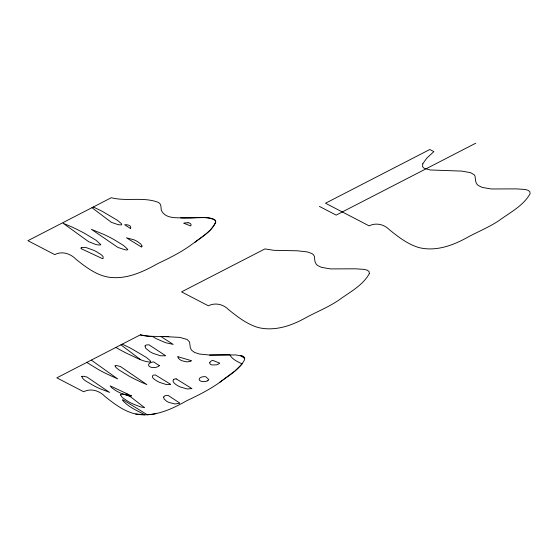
<?xml version="1.0" encoding="UTF-8"?>
<svg xmlns="http://www.w3.org/2000/svg" width="558" height="558" viewBox="0 0 558 558"><rect width="100%" height="100%" fill="white"/><g stroke="black" fill="none" stroke-linecap="round" stroke-linejoin="round"><path stroke-width="0.84" d="M194.868 242.353C202.24 236.132 212.654 231.089 215.772 221.421C213.679 215.939 199.945 218.087 190.404 217.829C181.252 217.055 165.775 220.633 161.248 210.045C160.892 207.255 161.443 203.761 158.228 202.338C143.273 196.597 126.617 201.717 111.293 197.727L27.9 240.693L54.719 254.608C62.036 250.765 70.58 253.625 76.048 259.337C85.241 266.654 95.02 274.243 106.731 276.838C124.866 280.353 142.485 272.262 157.893 263.522C169.22 258.166 180.478 252.586 190.696 245.262C199.541 238.468 210.394 232.679 215.688 222.475L215.43 220.382C205.023 214.795 192.071 219.057 180.68 217.906M168.858 336.634L149.195 336.286L140.246 334.884L56.846 377.843L83.665 391.765C90.982 387.922 99.526 390.774 104.995 396.487C114.195 403.804 123.967 411.392 135.678 413.994C153.813 417.51 171.432 409.412 186.839 400.679C198.167 395.322 209.424 389.735 219.643 382.418C228.487 375.625 239.347 369.835 244.634 359.631L244.376 357.532A6.347 3.257 -3.5 0 0 243.016 356.381L240.749 355.586L244.718 358.571A8.112 4.164 -3.5 0 0 244.383 357.532L242.625 356.192L235.567 354.923L209.627 355.055L199.318 353.995L194.575 352.44L191.547 350.201L190.278 347.62L189.56 341.97L187.174 339.487L179.781 337.374L163.947 336.572M219.643 382.418L235.03 370.889L242.13 363.969C237.617 361.626 232.184 359.478 229.812 354.776L209.627 355.055M173.845 379.342C171.208 381.358 175.331 384.225 177.046 385.264A30.809 15.826 -3.5 0 0 180.297 386.952L187.097 388.954L191.743 388.633M475.744 143.211L336.181 215.109L319.371 206.39M170.295 384.343L166.131 384.476L159.721 382.439A34.526 17.73 -3.5 0 1 156.561 380.8C155.047 379.733 150.806 377.424 152.92 375.325A1.869 0.963 -3.5 0 1 153.492 375.115L155.459 374.99L170.49 384.225M162.943 336.565L160.92 336.558L173.175 344.391L165.649 342.717L156.826 338.929A72.568 37.267 -3.5 0 1 152.474 336.432L145.568 335.972L140.246 334.884M187.955 222.768L184.949 222.893A5.761 2.957 -3.5 0 0 183.742 223.207L190.627 225.941A4.736 2.434 -3.5 0 0 188.011 222.691M135.678 413.994L144.822 414.789C137.017 410.625 128.319 407.005 122.523 400.212L122.725 399.619L147.235 414.727A31.443 16.147 -3.5 0 0 156.031 413.631M91.296 360.098L117.668 378.903L106.501 373.79A252.635 129.735 -3.5 0 1 98.494 369.605L86.797 362.414M115.911 347.418L118.052 348.673A226.904 116.524 -3.5 0 0 128.528 354.218C135.587 357.19 142.667 361.765 150.444 362.086L150.702 361.563L150.151 360.614L146.356 357.434L131.597 348.729A224.588 115.332 -3.5 0 0 124.629 345.283L122.216 344.167M93.27 207.018L95.683 208.134A224.588 115.332 -3.5 0 1 102.651 211.58L117.41 220.284L121.205 223.465L121.756 224.414L121.498 224.93L118.345 224.7L111.481 222.398L91.958 207.688M131.472 395.845L110.163 385.85L111.914 387.908L115.952 390.705A55.584 28.542 -3.5 0 0 120.786 393.167L129.337 395.838L126.087 393.313M176.189 378.868L191.861 388.563M120.912 344.844L140.435 359.547M131.486 395.88A3.857 1.981 -3.5 0 1 129.372 395.803M207.395 380.905A4.736 2.434 -3.5 0 0 208.811 379.58L205.811 376.755A4.889 2.511 -3.5 0 0 199.841 378.017A4.889 2.511 -3.5 0 0 200.929 381.191A4.889 2.511 -3.5 0 0 207.283 380.849M173.803 379.314A3.299 1.695 -3.5 0 1 176.182 378.896M142.025 246.036L141.537 247.075L126.506 237.841L133.864 239.78A34.226 17.577 -3.5 0 1 137.645 241.677L140.735 243.972L142.025 246.036M81.084 248.066L81.217 248.694L102.526 258.689A1.374 0.704 -3.5 0 0 103.035 258.521C104.492 255.731 99.282 253.757 97.511 252.293A56.086 28.8 -3.5 0 0 93.604 250.263L86.065 247.557L81.58 247.389A1.304 0.67 -3.5 0 0 81.349 247.543L81.084 248.066M177.89 356.722L178.211 357.957L179.655 359.457A14.187 7.282 -3.5 0 0 182.131 360.81L186.923 361.905L190.613 361.34A3.285 1.688 -3.5 0 0 191.429 360.698L177.89 356.722M100.705 244.544L100.684 244.857C96.708 245.806 92.516 242.835 88.715 241.747L63.054 223.214L71.808 226.932A224.881 115.485 -3.5 0 1 76.411 229.122L79.731 230.789A253.039 129.944 -3.5 0 1 84.935 233.544L96.116 240.317L100.705 244.544M120.444 394.834L122.265 397.505L128.005 401.39A80.254 41.215 -3.5 0 0 133.118 404.02L140.197 406.789L144.634 407.71L129.958 396.32C127.057 395.622 123.248 393.104 120.444 394.834M209.724 362.77L210.122 364.025A4.394 2.26 -3.5 0 0 211.921 364.96L216.427 364.855A5.929 3.048 -3.5 0 0 218.122 364.214A5.887 3.02 -3.5 0 0 219.573 363.098L212.696 360.356A5.964 3.062 -3.5 0 0 211.58 360.824A5.929 3.048 -3.5 0 0 210.345 361.696L209.724 362.77M127.761 249.412L127.105 250.005L125.076 249.796L117.898 247.431L91.407 229.324L104.081 234.527A208.113 106.871 -3.5 0 1 113.832 239.508L123.764 245.583L127.761 249.412M115.046 365.846L116.071 367.61L119.007 369.961L128.933 376.036A212.186 108.97 -3.5 0 0 133.467 378.443L138.796 381.065A170.497 87.557 -3.5 0 0 142.457 382.739L146.852 384.581L120.354 366.48L116.629 365.567L115.046 365.846M145.031 346.016L145.75 348.29L149.851 351.631A38.258 19.649 -3.5 0 0 153.436 353.5L160.669 355.802L165.684 355.739L148.93 344.788L146.524 344.956A2.351 1.207 -3.5 0 0 145.812 345.214L145.031 346.016M163.654 396.989L164.101 398.998L166.472 401.125A20.018 10.281 -3.5 0 0 169.095 402.485L174.87 403.95L179.132 403.42A3.125 1.604 -3.5 0 0 179.711 403.029L168.049 395.35L165.879 395.524A3.229 1.66 -3.5 0 0 164.694 395.929L163.654 396.989M422.755 163.794L422.601 166.703L424.031 168.209L430.148 169.967L461.933 171.111L470.638 172.701L474.119 174.71L475.018 176.077L475.744 181.72L477.006 184.3L478.311 185.514L482.196 187.411L491.228 188.974L516.255 188.883L525.064 189.462L528.091 190.292L529.842 191.638L530.1 193.731C523.376 205.769 510.145 212.424 499.333 220.354C489.854 226.778 479.245 231.158 469.139 236.439C454.184 245.004 436.489 251.881 419.079 247.619C407.689 244.327 398.14 236.808 389.065 229.45C383.855 224.197 375.799 222.475 369.131 225.871L325.509 203.231L429.8 149.502L433.88 151.616L426.814 158.102L422.755 163.794M81.747 376.538C83.107 380.584 88.527 382.237 91.826 384.643A126.987 65.209 -3.5 0 0 99.415 388.494L109.521 392.365L86.929 377.027L83.344 376.231L81.747 376.538M369.326 273.664C362.602 285.703 349.378 292.357 338.566 300.288C328.027 307.423 316.114 312.041 305.017 318.158C291.004 325.963 274.376 331.459 258.312 327.553C246.922 324.254 237.366 316.742 228.299 309.383C223.088 304.131 215.032 302.401 208.357 305.798L181.545 291.883L264.938 248.917L273.894 250.319L297.512 250.8L307.388 251.93L311.873 253.527L313.345 254.643L314.391 256.401L314.977 261.653L316.24 264.234L317.537 265.441L321.422 267.338L330.462 268.907L355.488 268.816L364.29 269.388L367.317 270.225L369.068 271.565L369.326 273.664M130.37 228.459L124.636 224.714A5.65 2.902 -3.5 0 1 130.363 228.459M159.316 365.616L153.583 361.863A5.608 2.881 -3.5 0 0 149.014 366.104A5.608 2.881 -3.5 0 0 157.893 366.669A5.566 2.86 -3.5 0 0 159.316 365.616"/></g></svg>
